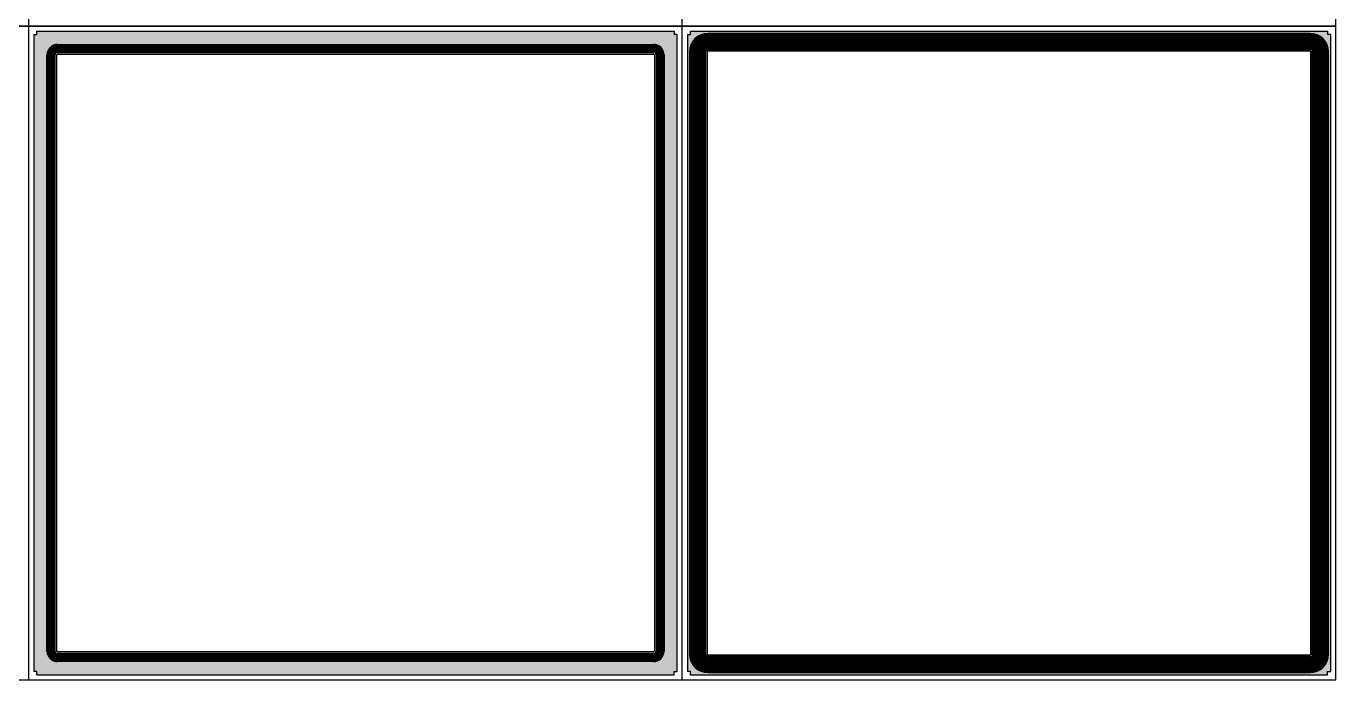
# Model space of a CAD drawing. Header units: millimetres. Extents: x -75 to 75, y -75 to 75.
# Drawn here: x -21.74 to 21.65, y 21.65 to 43.3 of the extents above; entities that cross this region are included whole.
import ezdxf

# ---------------------------------------------------------------- set-up
doc = ezdxf.new("R2010")
doc.units = ezdxf.units.MM
doc.layers.add('400AMET#2', color=9, linetype='Continuous')

msp = doc.modelspace()

# ---------------------------------------------------------------- hatches: boundary and pattern name
at = {"layer": '400AMET#2'}
h = msp.add_hatch(color=256, dxfattribs=at)
h.dxf.hatch_style = 1
h.paths.add_polyline_path([(-0.17, 43.03), (-0.27, 43.03), (-0.27, 43.13), (-21.38, 43.13), (-21.38, 43.03), (-21.48, 43.03), (-21.48, 21.92), (-21.38, 21.92), (-21.38, 21.82), (-0.27, 21.82), (-0.27, 21.92), (-0.17, 21.92)])
h.paths.add_polyline_path([(-20.697, 42.698), (-0.953, 42.698, -0.414214), (-0.602, 42.347), (-0.602, 22.603, -0.414214), (-0.953, 22.252), (-20.697, 22.252, -0.414214), (-21.048, 22.603), (-21.048, 42.347, -0.414214)], flags=16)
h.paths.add_polyline_path([(-20.697, 42.678), (-0.953, 42.678, -0.414214), (-0.622, 42.347), (-0.622, 22.603, -0.414214), (-0.953, 22.272), (-20.697, 22.272, -0.414214), (-21.028, 22.603), (-21.028, 42.347, -0.414214)], flags=0)
h.paths.add_polyline_path([(-20.697, 42.661), (-0.953, 42.661, -0.414214), (-0.639, 42.347), (-0.639, 22.603, -0.414214), (-0.953, 22.289), (-20.697, 22.289, -0.414214), (-21.011, 22.603), (-21.011, 42.347, -0.414214)], flags=0)
h.paths.add_polyline_path([(-20.697, 42.641), (-0.953, 42.641, -0.414214), (-0.659, 42.347), (-0.659, 22.603, -0.414214), (-0.953, 22.309), (-20.697, 22.309, -0.414214), (-20.991, 22.603), (-20.991, 42.347, -0.414214)], flags=0)
h.paths.add_polyline_path([(-20.697, 42.624), (-0.953, 42.624, -0.414214), (-0.676, 42.347), (-0.676, 22.603, -0.414214), (-0.953, 22.326), (-20.697, 22.326, -0.414214), (-20.974, 22.603), (-20.974, 42.347, -0.414214)], flags=0)
h.paths.add_polyline_path([(-20.697, 42.591), (-20.697, 42.604, 0.414214), (-20.954, 42.347), (-20.954, 22.603), (-20.941, 22.603), (-20.941, 42.347, -0.414214)], flags=0)
h.paths.add_polyline_path([(-20.697, 42.558), (-20.697, 42.571, 0.414214), (-20.921, 42.347), (-20.921, 22.603), (-20.908, 22.603), (-20.908, 42.347, -0.414214)], flags=0)
h.paths.add_polyline_path([(-0.953, 42.525, -0.414214), (-0.775, 42.347), (-0.762, 42.347, 0.414214), (-0.953, 42.538), (-20.697, 42.538), (-20.697, 42.525)], flags=0)
h.paths.add_polyline_path([(-0.709, 42.347), (-0.709, 22.603, -0.414214), (-0.953, 22.359), (-0.953, 22.346, 0.414214), (-0.696, 22.603), (-0.696, 42.347)], flags=0)
h.paths.add_polyline_path([(-0.953, 42.495, -0.414214), (-0.805, 42.347), (-0.795, 42.347, 0.414214), (-0.953, 42.505), (-20.697, 42.505), (-20.697, 42.495)], flags=0)
h.paths.add_polyline_path([(-20.697, 22.455, -0.414214), (-20.845, 22.603), (-20.855, 22.603, 0.414214), (-20.697, 22.445), (-0.953, 22.445), (-0.953, 22.455)], flags=0)
h.paths.add_polyline_path([(-0.953, 42.465, -0.414214), (-0.835, 42.347), (-0.825, 42.347, 0.414214), (-0.953, 42.475), (-20.697, 42.475), (-20.697, 42.465)], flags=0)
h.paths.add_polyline_path([(-0.953, 42.435, -0.414214), (-0.865, 42.347), (-0.855, 42.347, 0.414214), (-0.953, 42.445), (-20.697, 42.445), (-20.697, 42.435)], flags=0)
h.paths.add_polyline_path([(-20.697, 22.515, -0.414214), (-20.785, 22.603), (-20.795, 22.603, 0.414214), (-20.697, 22.505), (-0.953, 22.505), (-0.953, 22.515)], flags=0)
h.paths.add_polyline_path([(-0.953, 42.375, -0.414214), (-0.925, 42.347), (-0.915, 42.347, 0.414214), (-0.953, 42.385), (-20.697, 42.385), (-20.697, 42.375)], flags=0)
h.paths.add_polyline_path([(-20.697, 22.575, -0.414214), (-20.725, 22.603), (-20.735, 22.603, 0.414214), (-20.697, 22.565), (-0.953, 22.565), (-0.953, 22.575)], flags=0)
h.paths.add_polyline_path([(-20.547, 42.347), (-10.9, 42.347), (-10.9, 42.197), (-10.75, 42.197), (-10.75, 42.347), (-1.103, 42.347), (-1.103, 42.197), (-0.953, 42.197), (-0.953, 32.55), (-1.103, 32.55), (-1.103, 32.4), (-0.953, 32.4), (-0.953, 22.753), (-1.103, 22.753), (-1.103, 22.603), (-10.75, 22.603), (-10.75, 22.753), (-10.9, 22.753), (-10.9, 22.603), (-20.547, 22.603), (-20.547, 22.753), (-20.697, 22.753), (-20.697, 32.4), (-20.547, 32.4), (-20.547, 32.55), (-20.697, 32.55), (-20.697, 42.197), (-20.547, 42.197)], flags=0)
h = msp.add_hatch(color=256, dxfattribs=at)
h.dxf.hatch_style = 1
h.paths.add_polyline_path([(0.27, 43.13), (0.27, 43.03), (0.17, 43.03), (0.17, 21.92), (0.27, 21.92), (0.27, 21.82), (21.38, 21.82), (21.38, 21.92), (21.48, 21.92), (21.48, 43.03), (21.38, 43.03), (21.38, 43.13)])
h.paths.add_polyline_path([(0.853, 43.063), (20.797, 43.063, -0.414214), (21.413, 42.447), (21.413, 22.503, -0.414214), (20.797, 21.887), (0.853, 21.887, -0.414214), (0.237, 22.503), (0.237, 42.447, -0.414214)], flags=16)
h.paths.add_polyline_path([(0.853, 43.043), (20.797, 43.043, -0.414214), (21.393, 42.447), (21.393, 22.503, -0.414214), (20.797, 21.907), (0.853, 21.907, -0.414214), (0.257, 22.503), (0.257, 42.447, -0.414214)], flags=0)
h.paths.add_polyline_path([(0.853, 43.017), (20.797, 43.017, -0.414214), (21.367, 42.447), (21.367, 22.503, -0.414214), (20.797, 21.933), (0.853, 21.933, -0.414214), (0.283, 22.503), (0.283, 42.447, -0.414214)], flags=0)
h.paths.add_polyline_path([(0.853, 42.997), (20.797, 42.997, -0.414214), (21.347, 42.447), (21.347, 22.503, -0.414214), (20.797, 21.953), (0.853, 21.953, -0.414214), (0.303, 22.503), (0.303, 42.447, -0.414214)], flags=0)
h.paths.add_polyline_path([(0.853, 42.973), (20.797, 42.973, -0.414214), (21.323, 42.447), (21.323, 22.503, -0.414214), (20.797, 21.977), (0.853, 21.977, -0.414214), (0.327, 22.503), (0.327, 42.447, -0.414214)], flags=0)
h.paths.add_polyline_path([(0.853, 42.953), (20.797, 42.953, -0.414214), (21.303, 42.447), (21.303, 22.503, -0.414214), (20.797, 21.997), (0.853, 21.997, -0.414214), (0.347, 22.503), (0.347, 42.447, -0.414214)], flags=0)
h.paths.add_polyline_path([(0.853, 42.929), (20.797, 42.929, -0.414214), (21.279, 42.447), (21.279, 22.503, -0.414214), (20.797, 22.021), (0.853, 22.021, -0.414214), (0.371, 22.503), (0.371, 42.447, -0.414214)], flags=0)
h.paths.add_polyline_path([(0.853, 42.909), (20.797, 42.909, -0.414214), (21.259, 42.447), (21.259, 22.503, -0.414214), (20.797, 22.041), (0.853, 22.041, -0.414214), (0.391, 22.503), (0.391, 42.447, -0.414214)], flags=0)
h.paths.add_polyline_path([(0.853, 42.885), (20.797, 42.885, -0.414214), (21.235, 42.447), (21.235, 22.503, -0.414214), (20.797, 22.065), (0.853, 22.065, -0.414214), (0.415, 22.503), (0.415, 42.447, -0.414214)], flags=0)
h.paths.add_polyline_path([(0.853, 42.865), (20.797, 42.865, -0.414214), (21.215, 42.447), (21.215, 22.503, -0.414214), (20.797, 22.085), (0.853, 22.085, -0.414214), (0.435, 22.503), (0.435, 42.447, -0.414214)], flags=0)
h.paths.add_polyline_path([(0.853, 42.843), (20.797, 42.843, -0.414214), (21.193, 42.447), (21.193, 22.503, -0.414214), (20.797, 22.107), (0.853, 22.107, -0.414214), (0.457, 22.503), (0.457, 42.447, -0.414214)], flags=0)
h.paths.add_polyline_path([(0.853, 42.823), (20.797, 42.823, -0.414214), (21.173, 42.447), (21.173, 22.503, -0.414214), (20.797, 22.127), (0.853, 22.127, -0.414214), (0.477, 22.503), (0.477, 42.447, -0.414214)], flags=0)
h.paths.add_polyline_path([(0.853, 42.801), (20.797, 42.801, -0.414214), (21.151, 42.447), (21.151, 22.503, -0.414214), (20.797, 22.149), (0.853, 22.149, -0.414214), (0.499, 22.503), (0.499, 42.447, -0.414214)], flags=0)
h.paths.add_polyline_path([(0.853, 42.781), (20.797, 42.781, -0.414214), (21.131, 42.447), (21.131, 22.503, -0.414214), (20.797, 22.169), (0.853, 22.169, -0.414214), (0.519, 22.503), (0.519, 42.447, -0.414214)], flags=0)
h.paths.add_polyline_path([(0.853, 42.759), (20.797, 42.759, -0.414214), (21.109, 42.447), (21.109, 22.503, -0.414214), (20.797, 22.191), (0.853, 22.191, -0.414214), (0.541, 22.503), (0.541, 42.447, -0.414214)], flags=0)
h.paths.add_polyline_path([(0.853, 42.739), (20.797, 42.739, -0.414214), (21.089, 42.447), (21.089, 22.503, -0.414214), (20.797, 22.211), (0.853, 22.211, -0.414214), (0.561, 22.503), (0.561, 42.447, -0.414214)], flags=0)
h.paths.add_polyline_path([(0.853, 42.721), (20.797, 42.721, -0.414214), (21.071, 42.447), (21.071, 22.503, -0.414214), (20.797, 22.229), (0.853, 22.229, -0.414214), (0.579, 22.503), (0.579, 42.447, -0.414214)], flags=0)
h.paths.add_polyline_path([(0.853, 42.701), (20.797, 42.701, -0.414214), (21.051, 42.447), (21.051, 22.503, -0.414214), (20.797, 22.249), (0.853, 22.249, -0.414214), (0.599, 22.503), (0.599, 42.447, -0.414214)], flags=0)
h.paths.add_polyline_path([(0.853, 42.683), (20.797, 42.683, -0.414214), (21.033, 42.447), (21.033, 22.503, -0.414214), (20.797, 22.267), (0.853, 22.267, -0.414214), (0.617, 22.503), (0.617, 42.447, -0.414214)], flags=0)
h.paths.add_polyline_path([(0.853, 42.663), (20.797, 42.663, -0.414214), (21.013, 42.447), (21.013, 22.503, -0.414214), (20.797, 22.287), (0.853, 22.287, -0.414214), (0.637, 22.503), (0.637, 42.447, -0.414214)], flags=0)
h.paths.add_polyline_path([(0.853, 42.645), (20.797, 42.645, -0.414214), (20.995, 42.447), (20.995, 22.503, -0.414214), (20.797, 22.305), (0.853, 22.305, -0.414214), (0.655, 22.503), (0.655, 42.447, -0.414214)], flags=0)
h.paths.add_polyline_path([(0.853, 42.625), (20.797, 42.625, -0.414214), (20.975, 42.447), (20.975, 22.503, -0.414214), (20.797, 22.325), (0.853, 22.325, -0.414214), (0.675, 22.503), (0.675, 42.447, -0.414214)], flags=0)
h.paths.add_polyline_path([(0.853, 42.61), (20.797, 42.61, -0.414214), (20.96, 42.447), (20.96, 22.503, -0.414214), (20.797, 22.34), (0.853, 22.34, -0.414214), (0.69, 22.503), (0.69, 42.447, -0.414214)], flags=0)
h.paths.add_polyline_path([(0.853, 42.59), (20.797, 42.59, -0.414214), (20.94, 42.447), (20.94, 22.503, -0.414214), (20.797, 22.36), (0.853, 22.36, -0.414214), (0.71, 22.503), (0.71, 42.447, -0.414214)], flags=0)
h.paths.add_polyline_path([(0.853, 42.575), (20.797, 42.575, -0.414214), (20.925, 42.447), (20.925, 22.503, -0.414214), (20.797, 22.375), (0.853, 22.375, -0.414214), (0.725, 22.503), (0.725, 42.447, -0.414214)], flags=0)
h.paths.add_polyline_path([(0.853, 42.555), (20.797, 42.555, -0.414214), (20.905, 42.447), (20.905, 22.503, -0.414214), (20.797, 22.395), (0.853, 22.395, -0.414214), (0.745, 22.503), (0.745, 42.447, -0.414214)], flags=0)
h.paths.add_polyline_path([(20.89, 42.54), (20.89, 22.41), (0.76, 22.41), (0.76, 42.54)], flags=0)
h.paths.add_polyline_path([(20.84, 42.49), (20.84, 22.46), (0.81, 22.46), (0.81, 42.49)], flags=0)
h.paths.add_polyline_path([(20.825, 42.475), (20.825, 22.475), (0.825, 22.475), (0.825, 42.475)], flags=0)
h.paths.add_polyline_path([(10.9, 42.447), (10.9, 42.297), (10.75, 42.297), (10.75, 42.447), (1.003, 42.447), (1.003, 42.297), (0.853, 42.297), (0.853, 32.55), (1.003, 32.55), (1.003, 32.4), (0.853, 32.4), (0.853, 22.653), (1.003, 22.653), (10.75, 22.503), (10.75, 22.653), (10.9, 22.653), (20.647, 22.503), (20.647, 22.653), (20.797, 22.653), (20.797, 32.4), (20.647, 32.4), (20.647, 32.55), (20.797, 32.55), (20.797, 42.297), (20.647, 42.297), (20.647, 42.447)], flags=0)
h = msp.add_hatch(color=256, dxfattribs=at)
h.dxf.hatch_style = 1
edge = h.paths.add_edge_path()
edge.add_arc((0.853, 22.503), 0.596, 180, 270)
edge.add_line((0.853, 21.907), (20.797, 21.907))
edge.add_arc((20.797, 22.503), 0.596, 270, 360)
edge.add_line((21.393, 22.503), (21.393, 42.447))
edge.add_arc((20.797, 42.447), 0.596, 360, 450)
edge.add_line((20.797, 43.043), (0.853, 43.043))
edge.add_arc((0.853, 42.447), 0.596, 90, 180)
edge.add_line((0.257, 42.447), (0.257, 22.503))
edge = h.paths.add_edge_path(flags=16)
edge.add_arc((0.853, 22.503), 0.57, 180, 270)
edge.add_line((0.853, 21.933), (20.797, 21.933))
edge.add_arc((20.797, 22.503), 0.57, 270, 360)
edge.add_line((21.367, 22.503), (21.367, 42.447))
edge.add_arc((20.797, 42.447), 0.57, 0, 90)
edge.add_line((20.797, 43.017), (0.853, 43.017))
edge.add_arc((0.853, 42.447), 0.57, 90, 180)
edge.add_line((0.283, 42.447), (0.283, 22.503))
h = msp.add_hatch(color=256, dxfattribs=at)
h.dxf.hatch_style = 1
edge = h.paths.add_edge_path()
edge.add_arc((0.853, 42.447), 0.55, 90, 180)
edge.add_line((0.303, 42.447), (0.303, 22.503))
edge.add_arc((0.853, 22.503), 0.55, 180, 270)
edge.add_line((0.853, 21.953), (20.797, 21.953))
edge.add_arc((20.797, 22.503), 0.55, 270, 360)
edge.add_line((21.347, 22.503), (21.347, 42.447))
edge.add_arc((20.797, 42.447), 0.55, 360, 450)
edge.add_line((20.797, 42.997), (0.853, 42.997))
edge = h.paths.add_edge_path(flags=16)
edge.add_arc((0.853, 42.447), 0.526, 90, 180)
edge.add_line((0.327, 42.447), (0.327, 22.503))
edge.add_arc((0.853, 22.503), 0.526, 180, 270)
edge.add_line((0.853, 21.977), (20.797, 21.977))
edge.add_arc((20.797, 22.503), 0.526, 270, 360)
edge.add_line((21.323, 22.503), (21.323, 42.447))
edge.add_arc((20.797, 42.447), 0.526, 360, 450)
edge.add_line((20.797, 42.973), (0.853, 42.973))
h = msp.add_hatch(color=256, dxfattribs=at)
h.dxf.hatch_style = 1
edge = h.paths.add_edge_path()
edge.add_arc((0.853, 22.503), 0.506, 180, 270)
edge.add_line((0.853, 21.997), (20.797, 21.997))
edge.add_arc((20.797, 22.503), 0.506, 270, 360)
edge.add_line((21.303, 22.503), (21.303, 42.447))
edge.add_arc((20.797, 42.447), 0.506, 360, 450)
edge.add_line((20.797, 42.953), (0.853, 42.953))
edge.add_arc((0.853, 42.447), 0.506, 90, 180)
edge.add_line((0.347, 42.447), (0.347, 22.503))
edge = h.paths.add_edge_path(flags=16)
edge.add_arc((0.853, 22.503), 0.482, 180, 270)
edge.add_line((0.853, 22.021), (20.797, 22.021))
edge.add_arc((20.797, 22.503), 0.482, 270, 360)
edge.add_line((21.279, 22.503), (21.279, 42.447))
edge.add_arc((20.797, 42.447), 0.482, 360, 450)
edge.add_line((20.797, 42.929), (0.853, 42.929))
edge.add_arc((0.853, 42.447), 0.482, 90, 180)
edge.add_line((0.371, 42.447), (0.371, 22.503))
h = msp.add_hatch(color=256, dxfattribs=at)
h.dxf.hatch_style = 1
edge = h.paths.add_edge_path(flags=16)
edge.add_arc((-20.697, 22.603), 0.314, 180, 270)
edge.add_line((-20.697, 22.289), (-0.953, 22.289))
edge.add_arc((-0.953, 22.603), 0.314, 270, 360)
edge.add_line((-0.639, 22.603), (-0.639, 42.347))
edge.add_arc((-0.953, 42.347), 0.314, 0, 90)
edge.add_line((-0.953, 42.661), (-20.697, 42.661))
edge.add_arc((-20.697, 42.347), 0.314, 90, 180)
edge.add_line((-21.011, 42.347), (-21.011, 22.603))
edge = h.paths.add_edge_path()
edge.add_arc((-20.697, 22.603), 0.331, 180, 270)
edge.add_line((-20.697, 22.272), (-0.953, 22.272))
edge.add_arc((-0.953, 22.603), 0.331, 270, 360)
edge.add_line((-0.622, 22.603), (-0.622, 42.347))
edge.add_arc((-0.953, 42.347), 0.331, 0, 90)
edge.add_line((-0.953, 42.678), (-20.697, 42.678))
edge.add_arc((-20.697, 42.347), 0.331, 90, 180)
edge.add_line((-21.028, 42.347), (-21.028, 22.603))
h = msp.add_hatch(color=256, dxfattribs=at)
h.dxf.hatch_style = 1
edge = h.paths.add_edge_path()
edge.add_arc((-0.953, 22.603), 0.294, 270, 360)
edge.add_line((-0.659, 22.603), (-0.659, 42.347))
edge.add_arc((-0.953, 42.347), 0.294, 0, 90)
edge.add_line((-0.953, 42.641), (-20.697, 42.641))
edge.add_arc((-20.697, 42.347), 0.294, 90, 180)
edge.add_line((-20.991, 42.347), (-20.991, 22.603))
edge.add_arc((-20.697, 22.603), 0.294, 180, 270)
edge.add_line((-20.697, 22.309), (-0.953, 22.309))
edge = h.paths.add_edge_path(flags=16)
edge.add_line((-0.953, 22.326), (-20.697, 22.326))
edge.add_arc((-20.697, 22.603), 0.277, 180, 270, ccw=False)
edge.add_line((-20.974, 22.603), (-20.974, 42.347))
edge.add_arc((-20.697, 42.347), 0.277, 90, 180, ccw=False)
edge.add_line((-20.697, 42.624), (-0.953, 42.624))
edge.add_arc((-0.953, 42.347), 0.277, 0, 90, ccw=False)
edge.add_line((-0.676, 42.347), (-0.676, 22.603))
edge.add_arc((-0.953, 22.603), 0.277, -90, 0, ccw=False)
h = msp.add_hatch(color=256, dxfattribs=at)
h.dxf.hatch_style = 1
edge = h.paths.add_edge_path(flags=16)
edge.add_arc((-20.697, 22.603), 0.244, 180, 270)
edge.add_line((-20.697, 22.359), (-0.953, 22.359))
edge.add_arc((-0.953, 22.603), 0.244, 270, 360)
edge.add_line((-0.709, 22.603), (-0.709, 42.347))
edge.add_arc((-0.953, 42.347), 0.244, 0, 90)
edge.add_line((-0.953, 42.591), (-20.697, 42.591))
edge.add_arc((-20.697, 42.347), 0.244, 90, 180)
edge.add_line((-20.941, 42.347), (-20.941, 22.603))
edge = h.paths.add_edge_path()
edge.add_arc((-20.697, 22.603), 0.257, 180, 270)
edge.add_line((-20.697, 22.346), (-0.953, 22.346))
edge.add_arc((-0.953, 22.603), 0.257, 270, 360)
edge.add_line((-0.696, 22.603), (-0.696, 42.347))
edge.add_arc((-0.953, 42.347), 0.257, 0, 90)
edge.add_line((-0.953, 42.604), (-20.697, 42.604))
edge.add_arc((-20.697, 42.347), 0.257, 90, 180)
edge.add_line((-20.954, 42.347), (-20.954, 22.603))
h = msp.add_hatch(color=256, dxfattribs=at)
h.dxf.hatch_style = 1
edge = h.paths.add_edge_path()
edge.add_line((-0.953, 22.379), (-20.697, 22.379))
edge.add_arc((-20.697, 22.603), 0.224, 180, 270, ccw=False)
edge.add_line((-20.921, 22.603), (-20.921, 42.347))
edge.add_arc((-20.697, 42.347), 0.224, 90, 180, ccw=False)
edge.add_line((-20.697, 42.571), (-0.953, 42.571))
edge.add_arc((-0.953, 42.347), 0.224, 0, 90, ccw=False)
edge.add_line((-0.729, 42.347), (-0.729, 22.603))
edge.add_arc((-0.953, 22.603), 0.224, -90, 0, ccw=False)
edge = h.paths.add_edge_path(flags=16)
edge.add_line((-0.953, 22.392), (-20.697, 22.392))
edge.add_arc((-20.697, 22.603), 0.211, 180, 270, ccw=False)
edge.add_line((-20.908, 22.603), (-20.908, 42.347))
edge.add_arc((-20.697, 42.347), 0.211, 90, 180, ccw=False)
edge.add_line((-20.697, 42.558), (-0.953, 42.558))
edge.add_arc((-0.953, 42.347), 0.211, 0, 90, ccw=False)
edge.add_line((-0.742, 42.347), (-0.742, 22.603))
edge.add_arc((-0.953, 22.603), 0.211, -90, 0, ccw=False)
h = msp.add_hatch(color=256, dxfattribs=at)
h.dxf.hatch_style = 1
edge = h.paths.add_edge_path(flags=16)
edge.add_arc((-0.953, 42.347), 0.178, 0, 90)
edge.add_line((-0.953, 42.525), (-20.697, 42.525))
edge.add_arc((-20.697, 42.347), 0.178, 90, 180)
edge.add_line((-20.875, 42.347), (-20.875, 22.603))
edge.add_arc((-20.697, 22.603), 0.178, 180, 270)
edge.add_line((-20.697, 22.425), (-0.953, 22.425))
edge.add_arc((-0.953, 22.603), 0.178, 270, 360)
edge.add_line((-0.775, 22.603), (-0.775, 42.347))
edge = h.paths.add_edge_path()
edge.add_arc((-0.953, 42.347), 0.191, 0, 90)
edge.add_line((-0.953, 42.538), (-20.697, 42.538))
edge.add_arc((-20.697, 42.347), 0.191, 90, 180)
edge.add_line((-20.888, 42.347), (-20.888, 22.603))
edge.add_arc((-20.697, 22.603), 0.191, 180, 270)
edge.add_line((-20.697, 22.412), (-0.953, 22.412))
edge.add_arc((-0.953, 22.603), 0.191, 270, 360)
edge.add_line((-0.762, 22.603), (-0.762, 42.347))
h = msp.add_hatch(color=256, dxfattribs=at)
h.dxf.hatch_style = 1
edge = h.paths.add_edge_path()
edge.add_arc((0.853, 42.447), 0.462, 90, 180)
edge.add_line((0.391, 42.447), (0.391, 22.503))
edge.add_arc((0.853, 22.503), 0.462, 180, 270)
edge.add_line((0.853, 22.041), (20.797, 22.041))
edge.add_arc((20.797, 22.503), 0.462, 270, 360)
edge.add_line((21.259, 22.503), (21.259, 42.447))
edge.add_arc((20.797, 42.447), 0.462, 360, 450)
edge.add_line((20.797, 42.909), (0.853, 42.909))
edge = h.paths.add_edge_path(flags=16)
edge.add_arc((0.853, 42.447), 0.438, 90, 180)
edge.add_line((0.415, 42.447), (0.415, 22.503))
edge.add_arc((0.853, 22.503), 0.438, 180, 270)
edge.add_line((0.853, 22.065), (20.797, 22.065))
edge.add_arc((20.797, 22.503), 0.438, 270, 360)
edge.add_line((21.235, 22.503), (21.235, 42.447))
edge.add_arc((20.797, 42.447), 0.438, 360, 450)
edge.add_line((20.797, 42.885), (0.853, 42.885))
h = msp.add_hatch(color=256, dxfattribs=at)
h.dxf.hatch_style = 1
edge = h.paths.add_edge_path()
edge.add_arc((0.853, 22.503), 0.418, 180, 270)
edge.add_line((0.853, 22.085), (20.797, 22.085))
edge.add_arc((20.797, 22.503), 0.418, 270, 360)
edge.add_line((21.215, 22.503), (21.215, 42.447))
edge.add_arc((20.797, 42.447), 0.418, 0, 90)
edge.add_line((20.797, 42.865), (0.853, 42.865))
edge.add_arc((0.853, 42.447), 0.418, 90, 180)
edge.add_line((0.435, 42.447), (0.435, 22.503))
edge = h.paths.add_edge_path(flags=16)
edge.add_arc((0.853, 22.503), 0.396, 180, 270)
edge.add_line((0.853, 22.107), (20.797, 22.107))
edge.add_arc((20.797, 22.503), 0.396, 270, 360)
edge.add_line((21.193, 22.503), (21.193, 42.447))
edge.add_arc((20.797, 42.447), 0.396, 0, 90)
edge.add_line((20.797, 42.843), (0.853, 42.843))
edge.add_arc((0.853, 42.447), 0.396, 90, 180)
edge.add_line((0.457, 42.447), (0.457, 22.503))
h = msp.add_hatch(color=256, dxfattribs=at)
h.dxf.hatch_style = 1
edge = h.paths.add_edge_path(flags=16)
edge.add_arc((20.797, 22.503), 0.354, 270, 360)
edge.add_line((21.151, 22.503), (21.151, 42.447))
edge.add_arc((20.797, 42.447), 0.354, 0, 90)
edge.add_line((20.797, 42.801), (0.853, 42.801))
edge.add_arc((0.853, 42.447), 0.354, 90, 180)
edge.add_line((0.499, 42.447), (0.499, 22.503))
edge.add_arc((0.853, 22.503), 0.354, 180, 270)
edge.add_line((0.853, 22.149), (20.797, 22.149))
edge = h.paths.add_edge_path()
edge.add_arc((20.797, 22.503), 0.376, 270, 360)
edge.add_line((21.173, 22.503), (21.173, 42.447))
edge.add_arc((20.797, 42.447), 0.376, 0, 90)
edge.add_line((20.797, 42.823), (0.853, 42.823))
edge.add_arc((0.853, 42.447), 0.376, 90, 180)
edge.add_line((0.477, 42.447), (0.477, 22.503))
edge.add_arc((0.853, 22.503), 0.376, 180, 270)
edge.add_line((0.853, 22.127), (20.797, 22.127))
h = msp.add_hatch(color=256, dxfattribs=at)
h.dxf.hatch_style = 1
edge = h.paths.add_edge_path(flags=16)
edge.add_arc((20.797, 42.447), 0.312, 0, 90)
edge.add_line((20.797, 42.759), (0.853, 42.759))
edge.add_arc((0.853, 42.447), 0.312, 90, 180)
edge.add_line((0.541, 42.447), (0.541, 22.503))
edge.add_arc((0.853, 22.503), 0.312, 180, 270)
edge.add_line((0.853, 22.191), (20.797, 22.191))
edge.add_arc((20.797, 22.503), 0.312, 270, 360)
edge.add_line((21.109, 22.503), (21.109, 42.447))
edge = h.paths.add_edge_path()
edge.add_arc((20.797, 42.447), 0.334, 0, 90)
edge.add_line((20.797, 42.781), (0.853, 42.781))
edge.add_arc((0.853, 42.447), 0.334, 90, 180)
edge.add_line((0.519, 42.447), (0.519, 22.503))
edge.add_arc((0.853, 22.503), 0.334, 180, 270)
edge.add_line((0.853, 22.169), (20.797, 22.169))
edge.add_arc((20.797, 22.503), 0.334, 270, 360)
edge.add_line((21.131, 22.503), (21.131, 42.447))
h = msp.add_hatch(color=256, dxfattribs=at)
h.dxf.hatch_style = 1
edge = h.paths.add_edge_path(flags=16)
edge.add_arc((20.797, 22.503), 0.274, 270, 360)
edge.add_line((21.071, 22.503), (21.071, 42.447))
edge.add_arc((20.797, 42.447), 0.274, 0, 90)
edge.add_line((20.797, 42.721), (0.853, 42.721))
edge.add_arc((0.853, 42.447), 0.274, 90, 180)
edge.add_line((0.579, 42.447), (0.579, 22.503))
edge.add_arc((0.853, 22.503), 0.274, 180, 270)
edge.add_line((0.853, 22.229), (20.797, 22.229))
edge = h.paths.add_edge_path()
edge.add_arc((20.797, 22.503), 0.292, 270, 360)
edge.add_line((21.089, 22.503), (21.089, 42.447))
edge.add_arc((20.797, 42.447), 0.292, 0, 90)
edge.add_line((20.797, 42.739), (0.853, 42.739))
edge.add_arc((0.853, 42.447), 0.292, 90, 180)
edge.add_line((0.561, 42.447), (0.561, 22.503))
edge.add_arc((0.853, 22.503), 0.292, 180, 270)
edge.add_line((0.853, 22.211), (20.797, 22.211))
h = msp.add_hatch(color=256, dxfattribs=at)
h.dxf.hatch_style = 1
edge = h.paths.add_edge_path(flags=16)
edge.add_arc((20.797, 42.447), 0.236, 0, 90)
edge.add_line((20.797, 42.683), (0.853, 42.683))
edge.add_arc((0.853, 42.447), 0.236, 90, 180)
edge.add_line((0.617, 42.447), (0.617, 22.503))
edge.add_arc((0.853, 22.503), 0.236, 180, 270)
edge.add_line((0.853, 22.267), (20.797, 22.267))
edge.add_arc((20.797, 22.503), 0.236, 270, 360)
edge.add_line((21.033, 22.503), (21.033, 42.447))
edge = h.paths.add_edge_path()
edge.add_arc((20.797, 42.447), 0.254, 0, 90)
edge.add_line((20.797, 42.701), (0.853, 42.701))
edge.add_arc((0.853, 42.447), 0.254, 90, 180)
edge.add_line((0.599, 42.447), (0.599, 22.503))
edge.add_arc((0.853, 22.503), 0.254, 180, 270)
edge.add_line((0.853, 22.249), (20.797, 22.249))
edge.add_arc((20.797, 22.503), 0.254, 270, 360)
edge.add_line((21.051, 22.503), (21.051, 42.447))
h = msp.add_hatch(color=256, dxfattribs=at)
h.dxf.hatch_style = 1
edge = h.paths.add_edge_path()
edge.add_arc((20.797, 22.503), 0.216, 270, 360)
edge.add_line((21.013, 22.503), (21.013, 42.447))
edge.add_arc((20.797, 42.447), 0.216, 0, 90)
edge.add_line((20.797, 42.663), (0.853, 42.663))
edge.add_arc((0.853, 42.447), 0.216, 90, 180)
edge.add_line((0.637, 42.447), (0.637, 22.503))
edge.add_arc((0.853, 22.503), 0.216, 180, 270)
edge.add_line((0.853, 22.287), (20.797, 22.287))
edge = h.paths.add_edge_path(flags=16)
edge.add_arc((20.797, 22.503), 0.198, 270, 360)
edge.add_line((20.995, 22.503), (20.995, 42.447))
edge.add_arc((20.797, 42.447), 0.198, 0, 90)
edge.add_line((20.797, 42.645), (0.853, 42.645))
edge.add_arc((0.853, 42.447), 0.198, 90, 180)
edge.add_line((0.655, 42.447), (0.655, 22.503))
edge.add_arc((0.853, 22.503), 0.198, 180, 270)
edge.add_line((0.853, 22.305), (20.797, 22.305))
h = msp.add_hatch(color=256, dxfattribs=at)
h.dxf.hatch_style = 1
edge = h.paths.add_edge_path(flags=16)
edge.add_arc((0.853, 22.503), 0.163, 180, 270)
edge.add_line((0.853, 22.34), (20.797, 22.34))
edge.add_arc((20.797, 22.503), 0.163, 270, 360)
edge.add_line((20.96, 22.503), (20.96, 42.447))
edge.add_arc((20.797, 42.447), 0.163, 0, 90)
edge.add_line((20.797, 42.61), (0.853, 42.61))
edge.add_arc((0.853, 42.447), 0.163, 90, 180)
edge.add_line((0.69, 42.447), (0.69, 22.503))
edge = h.paths.add_edge_path()
edge.add_arc((0.853, 22.503), 0.178, 180, 270)
edge.add_line((0.853, 22.325), (20.797, 22.325))
edge.add_arc((20.797, 22.503), 0.178, 270, 360)
edge.add_line((20.975, 22.503), (20.975, 42.447))
edge.add_arc((20.797, 42.447), 0.178, 0, 90)
edge.add_line((20.797, 42.625), (0.853, 42.625))
edge.add_arc((0.853, 42.447), 0.178, 90, 180)
edge.add_line((0.675, 42.447), (0.675, 22.503))
h = msp.add_hatch(color=256, dxfattribs=at)
h.dxf.hatch_style = 1
edge = h.paths.add_edge_path()
edge.add_line((0.71, 42.447), (0.71, 22.503))
edge.add_arc((0.853, 22.503), 0.143, 180, 270)
edge.add_line((0.853, 22.36), (20.797, 22.36))
edge.add_arc((20.797, 22.503), 0.143, 270, 360)
edge.add_line((20.94, 22.503), (20.94, 42.447))
edge.add_arc((20.797, 42.447), 0.143, 0, 90)
edge.add_line((20.797, 42.59), (0.853, 42.59))
edge.add_arc((0.853, 42.447), 0.143, 90, 180)
edge = h.paths.add_edge_path(flags=16)
edge.add_line((0.725, 42.447), (0.725, 22.503))
edge.add_arc((0.853, 22.503), 0.128, 180, 270)
edge.add_line((0.853, 22.375), (20.797, 22.375))
edge.add_arc((20.797, 22.503), 0.128, 270, 360)
edge.add_line((20.925, 22.503), (20.925, 42.447))
edge.add_arc((20.797, 42.447), 0.128, 0, 90)
edge.add_line((20.797, 42.575), (0.853, 42.575))
edge.add_arc((0.853, 42.447), 0.128, 90, 180)
h = msp.add_hatch(color=256, dxfattribs=at)
h.dxf.hatch_style = 1
edge = h.paths.add_edge_path(flags=16)
edge.add_arc((0.853, 22.503), 0.093, 180, 270)
edge.add_line((0.853, 22.41), (20.797, 22.41))
edge.add_arc((20.797, 22.503), 0.093, 270, 360)
edge.add_line((20.89, 22.503), (20.89, 42.447))
edge.add_arc((20.797, 42.447), 0.093, 0, 90)
edge.add_line((20.797, 42.54), (0.853, 42.54))
edge.add_arc((0.853, 42.447), 0.093, 90, 180)
edge.add_line((0.76, 42.447), (0.76, 22.503))
edge = h.paths.add_edge_path()
edge.add_arc((0.853, 22.503), 0.108, 180, 270)
edge.add_line((0.853, 22.395), (20.797, 22.395))
edge.add_arc((20.797, 22.503), 0.108, 270, 360)
edge.add_line((20.905, 22.503), (20.905, 42.447))
edge.add_arc((20.797, 42.447), 0.108, 0, 90)
edge.add_line((20.797, 42.555), (0.853, 42.555))
edge.add_arc((0.853, 42.447), 0.108, 90, 180)
edge.add_line((0.745, 42.447), (0.745, 22.503))
h = msp.add_hatch(color=256, dxfattribs=at)
h.dxf.hatch_style = 1
edge = h.paths.add_edge_path(flags=16)
edge.add_arc((-20.697, 42.347), 0.148, 90, 180)
edge.add_line((-20.845, 42.347), (-20.845, 22.603))
edge.add_arc((-20.697, 22.603), 0.148, 180, 270)
edge.add_line((-20.697, 22.455), (-0.953, 22.455))
edge.add_arc((-0.953, 22.603), 0.148, 270, 360)
edge.add_line((-0.805, 22.603), (-0.805, 42.347))
edge.add_arc((-0.953, 42.347), 0.148, 0, 90)
edge.add_line((-0.953, 42.495), (-20.697, 42.495))
edge = h.paths.add_edge_path()
edge.add_arc((-20.697, 42.347), 0.158, 90, 180)
edge.add_line((-20.855, 42.347), (-20.855, 22.603))
edge.add_arc((-20.697, 22.603), 0.158, 180, 270)
edge.add_line((-20.697, 22.445), (-0.953, 22.445))
edge.add_arc((-0.953, 22.603), 0.158, 270, 360)
edge.add_line((-0.795, 22.603), (-0.795, 42.347))
edge.add_arc((-0.953, 42.347), 0.158, 0, 90)
edge.add_line((-0.953, 42.505), (-20.697, 42.505))
h = msp.add_hatch(color=256, dxfattribs=at)
h.dxf.hatch_style = 1
edge = h.paths.add_edge_path(flags=16)
edge.add_arc((-20.697, 22.603), 0.118, 180, 270)
edge.add_line((-20.697, 22.485), (-0.953, 22.485))
edge.add_arc((-0.953, 22.603), 0.118, 270, 360)
edge.add_line((-0.835, 22.603), (-0.835, 42.347))
edge.add_arc((-0.953, 42.347), 0.118, 0, 90)
edge.add_line((-0.953, 42.465), (-20.697, 42.465))
edge.add_arc((-20.697, 42.347), 0.118, 90, 180)
edge.add_line((-20.815, 42.347), (-20.815, 22.603))
edge = h.paths.add_edge_path()
edge.add_arc((-20.697, 22.603), 0.128, 180, 270)
edge.add_line((-20.697, 22.475), (-0.953, 22.475))
edge.add_arc((-0.953, 22.603), 0.128, 270, 360)
edge.add_line((-0.825, 22.603), (-0.825, 42.347))
edge.add_arc((-0.953, 42.347), 0.128, 0, 90)
edge.add_line((-0.953, 42.475), (-20.697, 42.475))
edge.add_arc((-20.697, 42.347), 0.128, 90, 180)
edge.add_line((-20.825, 42.347), (-20.825, 22.603))
h = msp.add_hatch(color=256, dxfattribs=at)
h.dxf.hatch_style = 1
edge = h.paths.add_edge_path(flags=16)
edge.add_line((-0.953, 22.515), (-20.697, 22.515))
edge.add_arc((-20.697, 22.603), 0.088, 180, 270, ccw=False)
edge.add_line((-20.785, 22.603), (-20.785, 42.347))
edge.add_arc((-20.697, 42.347), 0.088, 90, 180, ccw=False)
edge.add_line((-20.697, 42.435), (-0.953, 42.435))
edge.add_arc((-0.953, 42.347), 0.088, 0, 90, ccw=False)
edge.add_line((-0.865, 42.347), (-0.865, 22.603))
edge.add_arc((-0.953, 22.603), 0.088, -90, 0, ccw=False)
edge = h.paths.add_edge_path()
edge.add_arc((-0.953, 22.603), 0.098, 270, 360)
edge.add_line((-0.855, 22.603), (-0.855, 42.347))
edge.add_arc((-0.953, 42.347), 0.098, 0, 90)
edge.add_line((-0.953, 42.445), (-20.697, 42.445))
edge.add_arc((-20.697, 42.347), 0.098, 90, 180)
edge.add_line((-20.795, 42.347), (-20.795, 22.603))
edge.add_arc((-20.697, 22.603), 0.098, 180, 270)
edge.add_line((-20.697, 22.505), (-0.953, 22.505))
h = msp.add_hatch(color=256, dxfattribs=at)
h.dxf.hatch_style = 1
edge = h.paths.add_edge_path()
edge.add_line((-20.697, 42.385), (-0.953, 42.385))
edge.add_arc((-0.953, 42.347), 0.038, 0, 90, ccw=False)
edge.add_line((-0.915, 42.347), (-0.915, 22.603))
edge.add_arc((-0.953, 22.603), 0.038, -90, 0, ccw=False)
edge.add_line((-0.953, 22.565), (-20.697, 22.565))
edge.add_arc((-20.697, 22.603), 0.038, 180, 270, ccw=False)
edge.add_line((-20.735, 22.603), (-20.735, 42.347))
edge.add_arc((-20.697, 42.347), 0.038, 90, 180, ccw=False)
edge = h.paths.add_edge_path(flags=16)
edge.add_line((-20.697, 42.375), (-0.953, 42.375))
edge.add_arc((-0.953, 42.347), 0.028, 0, 90, ccw=False)
edge.add_line((-0.925, 42.347), (-0.925, 22.603))
edge.add_arc((-0.953, 22.603), 0.028, -90, 0, ccw=False)
edge.add_line((-0.953, 22.575), (-20.697, 22.575))
edge.add_arc((-20.697, 22.603), 0.028, 180, 270, ccw=False)
edge.add_line((-20.725, 22.603), (-20.725, 42.347))
edge.add_arc((-20.697, 42.347), 0.028, 90, 180, ccw=False)
h = msp.add_hatch(color=256, dxfattribs=at)
h.dxf.hatch_style = 1
edge = h.paths.add_edge_path(flags=16)
edge.add_arc((0.853, 42.447), 0.028, 90, 180)
edge.add_line((0.825, 42.447), (0.825, 22.503))
edge.add_arc((0.853, 22.503), 0.028, 180, 270)
edge.add_line((0.853, 22.475), (20.797, 22.475))
edge.add_arc((20.797, 22.503), 0.028, 270, 360)
edge.add_line((20.825, 22.503), (20.825, 42.447))
edge.add_arc((20.797, 42.447), 0.028, 0, 90)
edge.add_line((20.797, 42.475), (0.853, 42.475))
edge = h.paths.add_edge_path()
edge.add_arc((0.853, 42.447), 0.043, 90, 180)
edge.add_line((0.81, 42.447), (0.81, 22.503))
edge.add_arc((0.853, 22.503), 0.043, 180, 270)
edge.add_line((0.853, 22.46), (20.797, 22.46))
edge.add_arc((20.797, 22.503), 0.043, 270, 360)
edge.add_line((20.84, 22.503), (20.84, 42.447))
edge.add_arc((20.797, 42.447), 0.043, 0, 90)
edge.add_line((20.797, 42.49), (0.853, 42.49))

# ---------------------------------------------------------------- linework, layer by layer
for p, q in [((-21.65, 43.3), (-21.65, 64.95)), ((-21.65, 43.3), (-21.65, 64.95)), ((0, 43.3), (0, 64.95)), ((0, 43.3), (0, 64.95)), ((21.65, 43.3), (21.65, 64.95)), ((-21.65, 43.3), (-43.3, 43.3)), ((-43.3, 43.3), (-21.65, 43.3)), ((-21.65, 21.65), (-21.65, 43.3)), ((0, 43.3), (-21.65, 43.3)), ((-21.65, 21.65), (-21.65, 43.3)), ((-21.65, 43.3), (0, 43.3)), ((0, 21.65), (0, 43.3)), ((21.65, 43.3), (0, 43.3)), ((0, 21.65), (0, 43.3)), ((0, 43.3), (21.65, 43.3)), ((21.65, 21.65), (21.65, 43.3)), ((-43.3, 21.65), (-21.65, 21.65)), ((-21.65, 21.65), (0, 21.65)), ((0, 21.65), (21.65, 21.65))]:
    msp.add_line(p, q)
msp.add_circle((0, 0), 75)
for p, q in [((-21.48, 43.03), (-21.38, 43.03)), ((-21.48, 43.03), (-21.48, 21.92)), ((-21.38, 43.03), (-21.38, 43.13)), ((-21.38, 43.13), (-0.27, 43.13)), ((-0.27, 43.13), (-0.27, 43.03)), ((-0.17, 43.03), (-0.27, 43.03)), ((-0.17, 21.92), (-0.17, 43.03)), ((0.17, 43.03), (0.27, 43.03)), ((0.17, 43.03), (0.17, 21.92)), ((0.27, 43.03), (0.27, 43.13)), ((0.27, 43.13), (21.38, 43.13)), ((20.797, 43.063), (0.853, 43.063)), ((20.797, 43.043), (0.853, 43.043)), ((20.797, 43.017), (0.853, 43.017)), ((20.797, 42.997), (0.853, 42.997)), ((20.797, 42.973), (0.853, 42.973)), ((20.797, 42.953), (0.853, 42.953)), ((21.38, 43.13), (21.38, 43.03)), ((21.48, 43.03), (21.38, 43.03)), ((21.48, 21.92), (21.48, 43.03)), ((-20.697, 42.698), (-0.953, 42.698)), ((-20.697, 42.678), (-0.953, 42.678)), ((-20.697, 42.661), (-0.953, 42.661)), ((-20.697, 42.641), (-0.953, 42.641)), ((-20.697, 42.624), (-0.953, 42.624)), ((-20.697, 42.604), (-0.953, 42.604)), ((-20.697, 42.591), (-0.953, 42.591)), ((-20.697, 42.571), (-0.953, 42.571)), ((-20.697, 42.558), (-0.953, 42.558)), ((-20.697, 42.538), (-0.953, 42.538)), ((-20.697, 42.525), (-0.953, 42.525)), ((20.797, 42.929), (0.853, 42.929)), ((20.797, 42.909), (0.853, 42.909)), ((20.797, 42.885), (0.853, 42.885)), ((20.797, 42.865), (0.853, 42.865)), ((20.797, 42.843), (0.853, 42.843)), ((20.797, 42.823), (0.853, 42.823)), ((20.797, 42.801), (0.853, 42.801)), ((20.797, 42.781), (0.853, 42.781)), ((20.797, 42.759), (0.853, 42.759)), ((20.797, 42.739), (0.853, 42.739)), ((20.797, 42.721), (0.853, 42.721)), ((20.797, 42.701), (0.853, 42.701)), ((20.797, 42.683), (0.853, 42.683)), ((20.797, 42.663), (0.853, 42.663)), ((20.797, 42.645), (0.853, 42.645)), ((20.797, 42.625), (0.853, 42.625)), ((20.797, 42.61), (0.853, 42.61)), ((20.797, 42.59), (0.853, 42.59)), ((20.797, 42.575), (0.853, 42.575)), ((20.797, 42.555), (0.853, 42.555)), ((20.797, 42.54), (0.853, 42.54)), ((-21.048, 22.603), (-21.048, 42.347)), ((-21.028, 22.603), (-21.028, 42.347)), ((-21.011, 22.603), (-21.011, 42.347)), ((-20.991, 22.603), (-20.991, 42.347)), ((-20.974, 22.603), (-20.974, 42.347)), ((-20.954, 22.603), (-20.954, 42.347)), ((-20.941, 22.603), (-20.941, 42.347)), ((-20.921, 22.603), (-20.921, 42.347)), ((-20.908, 22.603), (-20.908, 42.347)), ((-20.888, 22.603), (-20.888, 42.347)), ((-20.875, 22.603), (-20.875, 42.347)), ((-20.855, 22.603), (-20.855, 42.347)), ((-20.845, 22.603), (-20.845, 42.347)), ((-20.825, 22.603), (-20.825, 42.347)), ((-20.815, 22.603), (-20.815, 42.347)), ((-20.795, 22.603), (-20.795, 42.347)), ((-20.785, 22.603), (-20.785, 42.347)), ((-20.735, 22.603), (-20.735, 42.347)), ((-20.725, 22.603), (-20.725, 42.347)), ((-20.697, 42.505), (-0.953, 42.505)), ((-20.697, 42.495), (-0.953, 42.495)), ((-20.697, 42.475), (-0.953, 42.475)), ((-20.697, 42.465), (-0.953, 42.465)), ((-20.697, 42.445), (-0.953, 42.445)), ((-20.697, 42.435), (-0.953, 42.435)), ((-20.697, 42.385), (-0.953, 42.385)), ((-20.697, 42.375), (-0.953, 42.375)), ((-0.925, 42.347), (-0.925, 22.603)), ((-0.915, 42.347), (-0.915, 22.603)), ((-0.865, 42.347), (-0.865, 22.603)), ((-0.855, 42.347), (-0.855, 22.603)), ((-0.835, 42.347), (-0.835, 22.603)), ((-0.825, 42.347), (-0.825, 22.603)), ((-0.805, 42.347), (-0.805, 22.603)), ((-0.795, 42.347), (-0.795, 22.603)), ((-0.775, 42.347), (-0.775, 22.603)), ((-0.762, 42.347), (-0.762, 22.603)), ((-0.742, 42.347), (-0.742, 22.603)), ((-0.729, 42.347), (-0.729, 22.603)), ((-0.709, 42.347), (-0.709, 22.603)), ((-0.696, 42.347), (-0.696, 22.603)), ((-0.676, 42.347), (-0.676, 22.603)), ((-0.659, 42.347), (-0.659, 22.603)), ((-0.639, 42.347), (-0.639, 22.603)), ((-0.622, 42.347), (-0.622, 22.603)), ((-0.602, 42.347), (-0.602, 22.603)), ((0.237, 42.447), (0.237, 22.503)), ((0.257, 42.447), (0.257, 22.503)), ((0.283, 42.447), (0.283, 22.503)), ((0.303, 42.447), (0.303, 22.503)), ((0.327, 42.447), (0.327, 22.503)), ((0.347, 42.447), (0.347, 22.503)), ((0.371, 42.447), (0.371, 22.503)), ((0.391, 42.447), (0.391, 22.503)), ((0.415, 42.447), (0.415, 22.503)), ((0.435, 42.447), (0.435, 22.503)), ((0.457, 42.447), (0.457, 22.503)), ((0.477, 42.447), (0.477, 22.503)), ((0.499, 42.447), (0.499, 22.503)), ((0.519, 42.447), (0.519, 22.503)), ((0.541, 42.447), (0.541, 22.503)), ((0.561, 42.447), (0.561, 22.503)), ((0.579, 42.447), (0.579, 22.503)), ((0.599, 42.447), (0.599, 22.503)), ((0.617, 42.447), (0.617, 22.503)), ((0.637, 42.447), (0.637, 22.503)), ((0.655, 42.447), (0.655, 22.503)), ((0.675, 42.447), (0.675, 22.503)), ((0.69, 42.447), (0.69, 22.503)), ((0.71, 42.447), (0.71, 22.503)), ((0.725, 42.447), (0.725, 22.503)), ((0.745, 42.447), (0.745, 22.503)), ((0.76, 42.447), (0.76, 22.503)), ((0.81, 42.447), (0.81, 22.503)), ((0.825, 42.447), (0.825, 22.503)), ((20.797, 42.49), (0.853, 42.49)), ((20.797, 42.475), (0.853, 42.475)), ((20.825, 22.503), (20.825, 42.447)), ((20.84, 22.503), (20.84, 42.447)), ((20.89, 22.503), (20.89, 42.447)), ((20.905, 22.503), (20.905, 42.447)), ((20.925, 22.503), (20.925, 42.447)), ((20.94, 22.503), (20.94, 42.447)), ((20.96, 22.503), (20.96, 42.447)), ((20.975, 22.503), (20.975, 42.447)), ((20.995, 22.503), (20.995, 42.447)), ((21.013, 22.503), (21.013, 42.447)), ((21.033, 22.503), (21.033, 42.447)), ((21.051, 22.503), (21.051, 42.447)), ((21.071, 22.503), (21.071, 42.447)), ((21.089, 22.503), (21.089, 42.447)), ((21.109, 22.503), (21.109, 42.447)), ((21.131, 22.503), (21.131, 42.447)), ((21.151, 22.503), (21.151, 42.447)), ((21.173, 22.503), (21.173, 42.447)), ((21.193, 22.503), (21.193, 42.447)), ((21.215, 22.503), (21.215, 42.447)), ((21.235, 22.503), (21.235, 42.447)), ((21.259, 22.503), (21.259, 42.447)), ((21.279, 22.503), (21.279, 42.447)), ((21.303, 22.503), (21.303, 42.447)), ((21.323, 22.503), (21.323, 42.447)), ((21.347, 22.503), (21.347, 42.447)), ((21.367, 22.503), (21.367, 42.447)), ((21.393, 22.503), (21.393, 42.447)), ((21.413, 22.503), (21.413, 42.447)), ((-0.953, 22.575), (-20.697, 22.575)), ((-0.953, 22.565), (-20.697, 22.565)), ((-0.953, 22.515), (-20.697, 22.515)), ((-0.953, 22.505), (-20.697, 22.505)), ((-0.953, 22.485), (-20.697, 22.485)), ((-0.953, 22.475), (-20.697, 22.475)), ((-0.953, 22.455), (-20.697, 22.455)), ((-0.953, 22.445), (-20.697, 22.445)), ((-0.953, 22.425), (-20.697, 22.425)), ((-0.953, 22.412), (-20.697, 22.412)), ((-0.953, 22.392), (-20.697, 22.392)), ((-0.953, 22.379), (-20.697, 22.379)), ((-0.953, 22.359), (-20.697, 22.359)), ((-0.953, 22.346), (-20.697, 22.346)), ((-0.953, 22.326), (-20.697, 22.326)), ((-0.953, 22.309), (-20.697, 22.309)), ((-0.953, 22.289), (-20.697, 22.289)), ((-0.953, 22.272), (-20.697, 22.272)), ((-0.953, 22.252), (-20.697, 22.252)), ((0.853, 22.475), (20.797, 22.475)), ((0.853, 22.46), (20.797, 22.46)), ((0.853, 22.41), (20.797, 22.41)), ((0.853, 22.395), (20.797, 22.395)), ((0.853, 22.375), (20.797, 22.375)), ((0.853, 22.36), (20.797, 22.36)), ((0.853, 22.34), (20.797, 22.34)), ((0.853, 22.325), (20.797, 22.325)), ((0.853, 22.305), (20.797, 22.305)), ((0.853, 22.287), (20.797, 22.287)), ((0.853, 22.267), (20.797, 22.267)), ((0.853, 22.249), (20.797, 22.249)), ((0.853, 22.229), (20.797, 22.229)), ((0.853, 22.211), (20.797, 22.211)), ((0.853, 22.191), (20.797, 22.191)), ((0.853, 22.169), (20.797, 22.169)), ((0.853, 22.149), (20.797, 22.149)), ((0.853, 22.127), (20.797, 22.127)), ((-21.38, 21.92), (-21.48, 21.92)), ((-21.38, 21.82), (-21.38, 21.92)), ((-21.38, 21.82), (-0.27, 21.82)), ((-0.27, 21.82), (-0.27, 21.92)), ((-0.27, 21.92), (-0.17, 21.92)), ((0.27, 21.92), (0.17, 21.92)), ((0.27, 21.82), (0.27, 21.92)), ((0.27, 21.82), (21.38, 21.82)), ((0.853, 22.107), (20.797, 22.107)), ((0.853, 22.085), (20.797, 22.085)), ((0.853, 22.065), (20.797, 22.065)), ((0.853, 22.041), (20.797, 22.041)), ((0.853, 22.021), (20.797, 22.021)), ((0.853, 21.997), (20.797, 21.997)), ((0.853, 21.977), (20.797, 21.977)), ((0.853, 21.953), (20.797, 21.953)), ((0.853, 21.933), (20.797, 21.933)), ((0.853, 21.907), (20.797, 21.907)), ((0.853, 21.887), (20.797, 21.887)), ((21.38, 21.82), (21.38, 21.92)), ((21.38, 21.92), (21.48, 21.92))]:
    msp.add_line(p, q, dxfattribs=at)
for centre, radius, start, end in [((0.853, 42.447), 0.616, 90, 180), ((0.853, 42.447), 0.596, 90, 180), ((0.853, 42.447), 0.57, 90, 180), ((0.853, 42.447), 0.55, 90, 180), ((0.853, 42.447), 0.526, 90, 180), ((0.853, 42.447), 0.506, 90, 180), ((20.797, 42.447), 0.616, 360, 90), ((20.797, 42.447), 0.596, 360, 90), ((20.797, 42.447), 0.57, 0, 90), ((20.797, 42.447), 0.55, 360, 90), ((20.797, 42.447), 0.526, 360, 90), ((20.797, 42.447), 0.506, 360, 90), ((-20.697, 42.347), 0.351, 90, 180), ((-20.697, 42.347), 0.331, 90, 180), ((-20.697, 42.347), 0.314, 90, 180), ((-20.697, 42.347), 0.294, 90, 180), ((-20.697, 42.347), 0.277, 90, 180), ((-20.697, 42.347), 0.257, 90, 180), ((-20.697, 42.347), 0.244, 90, 180), ((-20.697, 42.347), 0.224, 90, 180), ((-20.697, 42.347), 0.211, 90, 180), ((-20.697, 42.347), 0.191, 90, 180), ((-20.697, 42.347), 0.178, 90, 180), ((-0.953, 42.347), 0.351, 0, 90), ((-0.953, 42.347), 0.331, 0, 90), ((-0.953, 42.347), 0.314, 0, 90), ((-0.953, 42.347), 0.294, 0, 90), ((-0.953, 42.347), 0.277, 0, 90), ((-0.953, 42.347), 0.257, 0, 90), ((-0.953, 42.347), 0.244, 0, 90), ((-0.953, 42.347), 0.224, 0, 90), ((-0.953, 42.347), 0.211, 0, 90), ((-0.953, 42.347), 0.191, 0, 90), ((-0.953, 42.347), 0.178, 0, 90), ((0.853, 42.447), 0.482, 90, 180), ((0.853, 42.447), 0.462, 90, 180), ((0.853, 42.447), 0.438, 90, 180), ((0.853, 42.447), 0.418, 90, 180), ((0.853, 42.447), 0.396, 90, 180), ((0.853, 42.447), 0.376, 90, 180), ((0.853, 42.447), 0.354, 90, 180), ((0.853, 42.447), 0.334, 90, 180), ((0.853, 42.447), 0.312, 90, 180), ((0.853, 42.447), 0.292, 90, 180), ((0.853, 42.447), 0.274, 90, 180), ((0.853, 42.447), 0.254, 90, 180), ((0.853, 42.447), 0.236, 90, 180), ((0.853, 42.447), 0.216, 90, 180), ((0.853, 42.447), 0.198, 90, 180), ((0.853, 42.447), 0.178, 90, 180), ((0.853, 42.447), 0.163, 90, 180), ((0.853, 42.447), 0.143, 90, 180), ((0.853, 42.447), 0.128, 90, 180), ((0.853, 42.447), 0.108, 90, 180), ((0.853, 42.447), 0.093, 90, 180), ((20.797, 42.447), 0.482, 360, 90), ((20.797, 42.447), 0.462, 360, 90), ((20.797, 42.447), 0.438, 360, 90), ((20.797, 42.447), 0.418, 0, 90), ((20.797, 42.447), 0.396, 0, 90), ((20.797, 42.447), 0.376, 0, 90), ((20.797, 42.447), 0.354, 0, 90), ((20.797, 42.447), 0.334, 0, 90), ((20.797, 42.447), 0.312, 0, 90), ((20.797, 42.447), 0.292, 0, 90), ((20.797, 42.447), 0.274, 0, 90), ((20.797, 42.447), 0.254, 0, 90), ((20.797, 42.447), 0.236, 0, 90), ((20.797, 42.447), 0.216, 0, 90), ((20.797, 42.447), 0.198, 0, 90), ((20.797, 42.447), 0.178, 0, 90), ((20.797, 42.447), 0.163, 0, 90), ((20.797, 42.447), 0.143, 0, 90), ((20.797, 42.447), 0.128, 0, 90), ((20.797, 42.447), 0.108, 0, 90), ((20.797, 42.447), 0.093, 0, 90), ((-20.697, 42.347), 0.158, 90, 180), ((-20.697, 42.347), 0.148, 90, 180), ((-20.697, 42.347), 0.128, 90, 180), ((-20.697, 42.347), 0.118, 90, 180), ((-20.697, 42.347), 0.098, 90, 180), ((-20.697, 42.347), 0.088, 90, 180), ((-20.697, 42.347), 0.038, 90, 180), ((-20.697, 42.347), 0.028, 90, 180), ((-0.953, 42.347), 0.158, 0, 90), ((-0.953, 42.347), 0.148, 0, 90), ((-0.953, 42.347), 0.128, 0, 90), ((-0.953, 42.347), 0.118, 0, 90), ((-0.953, 42.347), 0.098, 0, 90), ((-0.953, 42.347), 0.088, 0, 90), ((-0.953, 42.347), 0.038, 0, 90), ((-0.953, 42.347), 0.028, 0, 90), ((0.853, 42.447), 0.043, 90, 180), ((0.853, 42.447), 0.028, 90, 180), ((20.797, 42.447), 0.043, 0, 90), ((20.797, 42.447), 0.028, 0, 90), ((-20.697, 22.603), 0.351, 180, 270), ((-20.697, 22.603), 0.331, 180, 270), ((-20.697, 22.603), 0.314, 180, 270), ((-20.697, 22.603), 0.294, 180, 270), ((-20.697, 22.603), 0.277, 180, 270), ((-20.697, 22.603), 0.257, 180, 270), ((-20.697, 22.603), 0.244, 180, 270), ((-20.697, 22.603), 0.224, 180, 270), ((-20.697, 22.603), 0.211, 180, 270), ((-20.697, 22.603), 0.191, 180, 270), ((-20.697, 22.603), 0.178, 180, 270), ((-20.697, 22.603), 0.158, 180, 270), ((-20.697, 22.603), 0.148, 180, 270), ((-20.697, 22.603), 0.128, 180, 270), ((-20.697, 22.603), 0.118, 180, 270), ((-20.697, 22.603), 0.098, 180, 270), ((-20.697, 22.603), 0.088, 180, 270), ((-20.697, 22.603), 0.038, 180, 270), ((-20.697, 22.603), 0.028, 180, 270), ((-0.953, 22.603), 0.038, 270, 0), ((-0.953, 22.603), 0.098, 270, 0), ((-0.953, 22.603), 0.128, 270, 0), ((-0.953, 22.603), 0.158, 270, 0), ((-0.953, 22.603), 0.224, 270, 0), ((-0.953, 22.603), 0.257, 270, 0), ((-0.953, 22.603), 0.331, 270, 0), ((-0.953, 22.603), 0.351, 270, 0), ((-0.953, 22.603), 0.314, 270, 0), ((-0.953, 22.603), 0.277, 270, 0), ((-0.953, 22.603), 0.244, 270, 0), ((-0.953, 22.603), 0.211, 270, 0), ((-0.953, 22.603), 0.178, 270, 0), ((-0.953, 22.603), 0.148, 270, 0), ((-0.953, 22.603), 0.118, 270, 0), ((-0.953, 22.603), 0.088, 270, 0), ((-0.953, 22.603), 0.191, 270, 0), ((-0.953, 22.603), 0.294, 270, 0), ((-0.953, 22.603), 0.028, 270, 0), ((0.853, 22.503), 0.616, 180, 270), ((0.853, 22.503), 0.596, 180, 270), ((0.853, 22.503), 0.57, 180, 270), ((0.853, 22.503), 0.55, 180, 270), ((0.853, 22.503), 0.526, 180, 270), ((0.853, 22.503), 0.506, 180, 270), ((0.853, 22.503), 0.482, 180, 270), ((0.853, 22.503), 0.462, 180, 270), ((0.853, 22.503), 0.438, 180, 270), ((0.853, 22.503), 0.418, 180, 270), ((0.853, 22.503), 0.396, 180, 270), ((0.853, 22.503), 0.376, 180, 270), ((0.853, 22.503), 0.354, 180, 270), ((0.853, 22.503), 0.334, 180, 270), ((0.853, 22.503), 0.312, 180, 270), ((0.853, 22.503), 0.292, 180, 270), ((0.853, 22.503), 0.274, 180, 270), ((0.853, 22.503), 0.254, 180, 270), ((0.853, 22.503), 0.236, 180, 270), ((0.853, 22.503), 0.216, 180, 270), ((0.853, 22.503), 0.198, 180, 270), ((0.853, 22.503), 0.178, 180, 270), ((0.853, 22.503), 0.163, 180, 270), ((0.853, 22.503), 0.143, 180, 270), ((0.853, 22.503), 0.128, 180, 270), ((0.853, 22.503), 0.108, 180, 270), ((0.853, 22.503), 0.093, 180, 270), ((0.853, 22.503), 0.043, 180, 270), ((0.853, 22.503), 0.028, 180, 270), ((20.797, 22.503), 0.376, 270, 0), ((20.797, 22.503), 0.312, 270, 0), ((20.797, 22.503), 0.198, 270, 0), ((20.797, 22.503), 0.163, 270, 0), ((20.797, 22.503), 0.108, 270, 0), ((20.797, 22.503), 0.143, 270, 0), ((20.797, 22.503), 0.178, 270, 0), ((20.797, 22.503), 0.216, 270, 0), ((20.797, 22.503), 0.254, 270, 0), ((20.797, 22.503), 0.292, 270, 0), ((20.797, 22.503), 0.334, 270, 0), ((20.797, 22.503), 0.396, 270, 0), ((20.797, 22.503), 0.354, 270, 0), ((20.797, 22.503), 0.274, 270, 0), ((20.797, 22.503), 0.236, 270, 0), ((20.797, 22.503), 0.128, 270, 0), ((20.797, 22.503), 0.093, 270, 0), ((20.797, 22.503), 0.043, 270, 0), ((20.797, 22.503), 0.028, 270, 0), ((20.797, 22.503), 0.418, 270, 0), ((20.797, 22.503), 0.438, 270, 0), ((20.797, 22.503), 0.462, 270, 0), ((20.797, 22.503), 0.482, 270, 0), ((20.797, 22.503), 0.506, 270, 360), ((20.797, 22.503), 0.526, 270, 360), ((20.797, 22.503), 0.55, 270, 0), ((20.797, 22.503), 0.57, 270, 0), ((20.797, 22.503), 0.596, 270, 0), ((20.797, 22.503), 0.616, 270, 0)]:
    msp.add_arc(centre, radius, start, end, dxfattribs=at)

doc.saveas('drawing.dxf')
